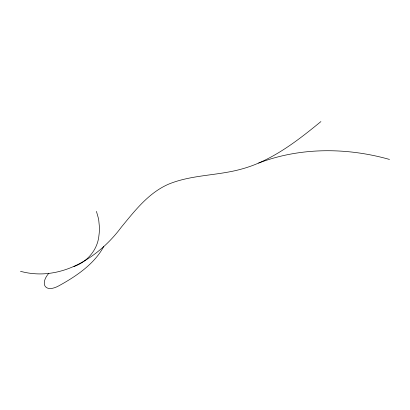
<?xml version="1.0" encoding="UTF-8"?>
<svg xmlns="http://www.w3.org/2000/svg" width="410" height="410" viewBox="0 0 410 410"><rect width="100%" height="100%" fill="white"/><g stroke="black" fill="none" stroke-linecap="round" stroke-linejoin="round"><path stroke-width="0.61" d="M103.756 246.425C94.367 264.199 75.717 276.591 58.451 286.031C44.936 293.16 39.683 283.771 48.882 273.193M320.922 121.575C300.386 138.416 279.015 155.139 254.072 164.938A126.013 117.614 -47.1 0 1 240.45 169.361C216.726 175.787 191.28 174.727 168.366 184.259C148.389 193.033 134.787 210.822 121.298 227.201C98.441 258.028 59.978 282.075 20.5 271.312M73.897 266.541C87.35 261.882 97.688 249.716 98.943 235.381A79.689 64.232 5 0 0 99.44 227.268L98.636 219.135L96.442 211.386M258.628 163.077C300.161 147.128 346.993 147.41 389.5 159.439"/></g></svg>
